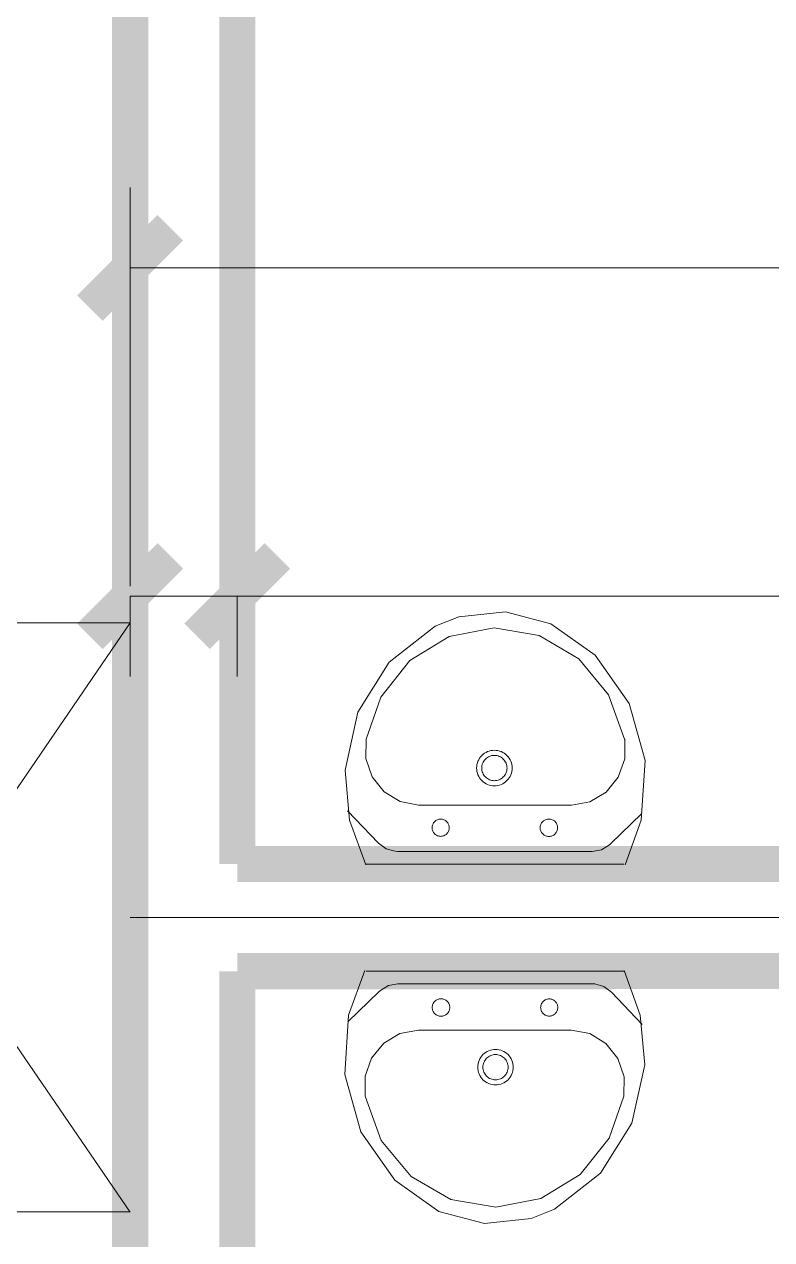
# Model space of a CAD drawing. Extents: x -307567 to 704339, y -10277 to 165507.
# Drawn here: x -214265 to -212870, y 31879 to 34148 of the extents above; entities that cross this region are included whole.
import ezdxf

# ---------------------------------------------------------------- set-up
doc = ezdxf.new("R2010")
doc.units = 0
doc.header["$MEASUREMENT"] = 0
doc.layers.add('我的', color=255, linetype='CONTINUOUS', lineweight=0)

msp = doc.modelspace()

# ---------------------------------------------------------------- linework, layer by layer
at = {"layer": '我的', "color": 0}
for p, q in [((-214067.35585, 33843.04285), (-214067.35585, 33099.31335)), ((-214067.35585, 33693.0436), (-212067.36432, 33693.0436)), ((-214067.35585, 33080.49936), (-213867.3599, 33080.49936)), ((-214067.35585, 32930.50011), (-214067.35585, 33080.49936)), ((-213867.3599, 33080.49936), (-212067.36432, 33080.50394)), ((-213867.3599, 32930.50011), (-213867.3599, 33080.49936)), ((-213366.84361, 33051.09734), (-213454.01511, 33041.92838)), ((-213281.88309, 33028.86845), (-213366.84361, 33051.09734)), ((-214067.35585, 33030.49808), (-214819.35252, 33030.49808)), ((-214819.35252, 31931.50455), (-214067.35585, 33030.49808)), ((-214819.35252, 33030.49808), (-214067.35585, 31930.50549)), ((-213454.01511, 33041.92838), (-213497.72216, 33024.43732)), ((-213199.62337, 32970.27042), (-213281.88309, 33028.86845)), ((-213497.72216, 33024.43732), (-213583.57073, 32957.35926)), ((-213471.84491, 33005.02824), (-213545.25153, 32960.19051)), ((-213388.04253, 33021.19866), (-213471.84491, 33005.02824)), ((-213303.95177, 33006.72653), (-213388.04253, 33021.19866)), ((-213229.71203, 32963.37882), (-213303.95177, 33006.72653)), ((-213545.25153, 32960.19051), (-213599.40012, 32892.07104)), ((-213174.28628, 32896.37858), (-213229.71203, 32963.37882)), ((-213136.11356, 32880.42101), (-213199.62337, 32970.27042)), ((-213583.57073, 32957.35926), (-213642.06348, 32863.93931)), ((-213599.40012, 32892.07104), (-213626.94362, 32813.79842)), ((-213144.34411, 32813.79842), (-213174.28628, 32896.37858)), ((-213106.14392, 32773.51084), (-213136.11356, 32880.42101)), ((-213642.06348, 32863.93931), (-213666.14173, 32755.44987)), ((-213626.94362, 32813.79842), (-213627.28237, 32777.55974)), ((-213144.17474, 32812.79135), (-213144.34411, 32813.79842)), ((-213144.17474, 32776.55038), (-213144.17474, 32812.79135)), ((-213627.28237, 32777.55974), (-213615.63234, 32743.38099)), ((-213415.01384, 32778.0793), (-213416.68924, 32775.28696)), ((-213413.0775, 32780.6977), (-213415.01384, 32778.0793)), ((-213410.88941, 32783.10781), (-213413.0775, 32780.6977)), ((-213408.477, 32785.29362), (-213410.88941, 32783.10781)), ((-213405.86319, 32787.23453), (-213408.477, 32785.29362)), ((-213403.07084, 32788.90765), (-213405.86319, 32787.23453)), ((-213402.39335, 32777.88246), (-213404.10996, 32776.32607)), ((-213400.12744, 32790.29924), (-213403.07084, 32788.90765)), ((-213400.53484, 32779.26033), (-213402.39335, 32777.88246)), ((-213398.55274, 32780.4505), (-213400.53484, 32779.26033)), ((-213397.06043, 32791.39558), (-213400.12744, 32790.29924)), ((-213396.45619, 32781.43927), (-213398.55274, 32780.4505)), ((-213393.90646, 32792.18751), (-213397.06043, 32791.39558)), ((-213394.27724, 32782.21975), (-213396.45619, 32781.43927)), ((-213392.03421, 32782.78051), (-213394.27724, 32782.21975)), ((-213390.68382, 32792.66358), (-213393.90646, 32792.18751)), ((-213389.74541, 32783.12154), (-213392.03421, 32782.78051)), ((-213387.43371, 32792.8238), (-213390.68382, 32792.66358)), ((-213387.43371, 32783.23369), (-213389.74541, 32783.12154)), ((-213384.17903, 32792.66358), (-213387.43371, 32792.8238)), ((-213385.11744, 32783.12154), (-213387.43371, 32783.23369)), ((-213382.82863, 32782.78051), (-213385.11744, 32783.12154)), ((-213380.96097, 32792.18751), (-213384.17903, 32792.66358)), ((-213380.5856, 32782.21975), (-213382.82863, 32782.78051)), ((-213377.80241, 32791.39558), (-213380.96097, 32792.18751)), ((-213378.40666, 32781.43927), (-213380.5856, 32782.21975)), ((-213376.31469, 32780.4505), (-213378.40666, 32781.43927)), ((-213374.73541, 32790.29924), (-213377.80241, 32791.39558)), ((-213374.328, 32779.26033), (-213376.31469, 32780.4505)), ((-213371.79201, 32788.90765), (-213374.73541, 32790.29924)), ((-213372.46949, 32777.88246), (-213374.328, 32779.26033)), ((-213370.75289, 32776.32607), (-213372.46949, 32777.88246)), ((-213368.99966, 32787.23453), (-213371.79201, 32788.90765)), ((-213366.38584, 32785.29362), (-213368.99966, 32787.23453)), ((-213363.97344, 32783.10781), (-213366.38584, 32785.29362)), ((-213361.78534, 32780.6977), (-213363.97344, 32783.10781)), ((-213359.84901, 32778.0793), (-213361.78534, 32780.6977)), ((-213358.1736, 32775.28696), (-213359.84901, 32778.0793)), ((-213666.14173, 32755.44987), (-213657.58159, 32662.45106)), ((-213420.44746, 32762.89993), (-213420.60768, 32759.64983)), ((-213420.60768, 32759.64983), (-213420.44746, 32756.39743)), ((-213419.97139, 32766.12257), (-213420.44746, 32762.89993)), ((-213420.44746, 32756.39743), (-213419.97139, 32753.17708)), ((-213419.17946, 32769.28113), (-213419.97139, 32766.12257)), ((-213418.08084, 32772.34584), (-213419.17946, 32769.28113)), ((-213416.68924, 32775.28696), (-213418.08084, 32772.34584)), ((-213410.90314, 32761.96152), (-213411.01758, 32759.64983)), ((-213411.01758, 32759.64983), (-213410.90314, 32757.33813)), ((-213410.56439, 32764.25033), (-213410.90314, 32761.96152)), ((-213410.90314, 32757.33813), (-213410.56439, 32755.04933)), ((-213410.00135, 32766.49565), (-213410.56439, 32764.25033)), ((-213410.56439, 32755.04933), (-213410.00135, 32752.80172)), ((-213409.22315, 32768.67688), (-213410.00135, 32766.49565)), ((-213408.23439, 32770.76885), (-213409.22315, 32768.67688)), ((-213407.04421, 32772.75325), (-213408.23439, 32770.76885)), ((-213405.66635, 32774.61176), (-213407.04421, 32772.75325)), ((-213404.10996, 32776.32607), (-213405.66635, 32774.61176)), ((-213369.20108, 32774.61176), (-213370.75289, 32776.32607)), ((-213367.81864, 32772.75325), (-213369.20108, 32774.61176)), ((-213366.63303, 32770.76885), (-213367.81864, 32772.75325)), ((-213365.63969, 32768.67688), (-213366.63303, 32770.76885)), ((-213364.8615, 32766.49565), (-213365.63969, 32768.67688)), ((-213364.29845, 32764.25033), (-213364.8615, 32766.49565)), ((-213364.8615, 32752.80172), (-213364.29845, 32755.04933)), ((-213363.95971, 32761.96152), (-213364.29845, 32764.25033)), ((-213364.29845, 32755.04933), (-213363.95971, 32757.33813)), ((-213363.84527, 32759.64983), (-213363.95971, 32761.96152)), ((-213363.95971, 32757.33813), (-213363.84527, 32759.64983)), ((-213356.78201, 32772.34584), (-213358.1736, 32775.28696)), ((-213355.68338, 32769.28113), (-213356.78201, 32772.34584)), ((-213354.89146, 32766.12257), (-213355.68338, 32769.28113)), ((-213354.41538, 32762.89993), (-213354.89146, 32766.12257)), ((-213354.89146, 32753.17708), (-213354.41538, 32756.39743)), ((-213354.25517, 32759.64983), (-213354.41538, 32762.89993)), ((-213354.41538, 32756.39743), (-213354.25517, 32759.64983)), ((-213156.1452, 32742.50209), (-213144.17474, 32776.55038)), ((-213113.32162, 32662.45106), (-213106.14392, 32773.51084)), ((-213615.63234, 32743.38099), (-213593.3714, 32715.40261)), ((-213419.97139, 32753.17708), (-213419.17946, 32750.01853)), ((-213419.17946, 32750.01853), (-213418.08084, 32746.95153)), ((-213418.08084, 32746.95153), (-213416.68924, 32744.01041)), ((-213416.68924, 32744.01041), (-213415.01384, 32741.21807)), ((-213415.01384, 32741.21807), (-213413.0775, 32738.60196)), ((-213413.0775, 32738.60196), (-213410.88941, 32736.18956)), ((-213410.88941, 32736.18956), (-213408.477, 32734.00375)), ((-213410.00135, 32752.80172), (-213409.22315, 32750.62277)), ((-213409.22315, 32750.62277), (-213408.23439, 32748.5308)), ((-213408.477, 32734.00375), (-213405.86319, 32732.06513)), ((-213408.23439, 32748.5308), (-213407.04421, 32746.54412)), ((-213407.04421, 32746.54412), (-213405.66635, 32744.68561)), ((-213405.86319, 32732.06513), (-213403.07084, 32730.38972)), ((-213405.66635, 32744.68561), (-213404.10996, 32742.97129)), ((-213404.10996, 32742.97129), (-213402.39335, 32741.41719)), ((-213402.39335, 32741.41719), (-213400.53484, 32740.03933)), ((-213400.53484, 32740.03933), (-213398.55274, 32738.84915)), ((-213398.55274, 32738.84915), (-213396.45619, 32737.8581)), ((-213396.45619, 32737.8581), (-213394.27724, 32737.07761)), ((-213394.27724, 32737.07761), (-213392.03421, 32736.51686)), ((-213392.03421, 32736.51686), (-213389.74541, 32736.17582)), ((-213389.74541, 32736.17582), (-213387.43371, 32736.06367)), ((-213387.43371, 32736.06367), (-213385.11744, 32736.17582)), ((-213385.11744, 32736.17582), (-213382.82863, 32736.51686)), ((-213382.82863, 32736.51686), (-213380.5856, 32737.07761)), ((-213380.5856, 32737.07761), (-213378.40666, 32737.8581)), ((-213378.40666, 32737.8581), (-213376.31469, 32738.84915)), ((-213376.31469, 32738.84915), (-213374.328, 32740.03933)), ((-213374.328, 32740.03933), (-213372.46949, 32741.41719)), ((-213372.46949, 32741.41719), (-213370.75289, 32742.97129)), ((-213371.79201, 32730.38972), (-213368.99966, 32732.06513)), ((-213370.75289, 32742.97129), (-213369.20108, 32744.68561)), ((-213369.20108, 32744.68561), (-213367.81864, 32746.54412)), ((-213368.99966, 32732.06513), (-213366.38584, 32734.00375)), ((-213367.81864, 32746.54412), (-213366.63303, 32748.5308)), ((-213366.63303, 32748.5308), (-213365.63969, 32750.62277)), ((-213366.38584, 32734.00375), (-213363.97344, 32736.18956)), ((-213365.63969, 32750.62277), (-213364.8615, 32752.80172)), ((-213363.97344, 32736.18956), (-213361.78534, 32738.60196)), ((-213361.78534, 32738.60196), (-213359.84901, 32741.21807)), ((-213359.84901, 32741.21807), (-213358.1736, 32744.01041)), ((-213358.1736, 32744.01041), (-213356.78201, 32746.95153)), ((-213356.78201, 32746.95153), (-213355.68338, 32750.01853)), ((-213355.68338, 32750.01853), (-213354.89146, 32753.17708)), ((-213178.66248, 32714.74115), (-213156.1452, 32742.50209)), ((-213593.3714, 32715.40261), (-213563.21408, 32696.96856)), ((-213403.07084, 32730.38972), (-213400.12744, 32728.99813)), ((-213400.12744, 32728.99813), (-213397.06043, 32727.90408)), ((-213397.06043, 32727.90408), (-213393.90646, 32727.11215)), ((-213393.90646, 32727.11215), (-213390.68382, 32726.63379)), ((-213390.68382, 32726.63379), (-213387.43371, 32726.47357)), ((-213387.43371, 32726.47357), (-213384.17903, 32726.63379)), ((-213384.17903, 32726.63379), (-213380.96097, 32727.11215)), ((-213380.96097, 32727.11215), (-213377.80241, 32727.90408)), ((-213377.80241, 32727.90408), (-213374.73541, 32728.99813)), ((-213374.73541, 32728.99813), (-213371.79201, 32730.38972)), ((-213208.99375, 32696.62066), (-213178.66248, 32714.74115)), ((-213563.21408, 32696.96856), (-213528.78127, 32690.33102)), ((-213528.78127, 32690.33102), (-213527.79251, 32690.32187)), ((-213243.49522, 32690.32187), (-213527.79251, 32690.32187)), ((-213243.49522, 32690.32187), (-213208.99375, 32696.62066)), ((-213603.964, 32619.58171), (-213661.30319, 32679.82082)), ((-213490.81454, 32663.94337), (-213492.33889, 32663.56114)), ((-213489.25815, 32664.17454), (-213490.81454, 32663.94337)), ((-213487.68803, 32664.25236), (-213489.25815, 32664.17454)), ((-213486.11791, 32664.17454), (-213487.68803, 32664.25236)), ((-213484.56152, 32663.94337), (-213486.11791, 32664.17454)), ((-213483.0326, 32663.56114), (-213484.56152, 32663.94337)), ((-213288.87311, 32664.22947), (-213290.42492, 32663.84037)), ((-213287.28925, 32664.46293), (-213288.87311, 32664.22947)), ((-213285.68709, 32664.54075), (-213287.28925, 32664.46293)), ((-213284.0895, 32664.46293), (-213285.68709, 32664.54075)), ((-213282.50565, 32664.22947), (-213284.0895, 32664.46293)), ((-213280.95384, 32663.84037), (-213282.50565, 32664.22947)), ((-213170.48228, 32618.13976), (-213111.94376, 32674.99144)), ((-213627.31899, 32578.97141), (-213657.58159, 32662.45106)), ((-213503.63644, 32649.79625), (-213503.71426, 32648.22613)), ((-213503.71426, 32648.22613), (-213503.63644, 32646.65601)), ((-213503.40298, 32651.35264), (-213503.63644, 32649.79625)), ((-213503.63644, 32646.65601), (-213503.40298, 32645.09962)), ((-213503.02304, 32652.87698), (-213503.40298, 32651.35264)), ((-213503.40298, 32645.09962), (-213503.02304, 32643.57527)), ((-213502.49204, 32654.36013), (-213503.02304, 32652.87698)), ((-213503.02304, 32643.57527), (-213502.49204, 32642.09213)), ((-213501.81913, 32655.77919), (-213502.49204, 32654.36013)), ((-213502.49204, 32642.09213), (-213501.81913, 32640.67078)), ((-213501.01347, 32657.12959), (-213501.81913, 32655.77919)), ((-213500.07506, 32658.39301), (-213501.01347, 32657.12959)), ((-213499.01763, 32659.55801), (-213500.07506, 32658.39301)), ((-213497.85491, 32660.61315), (-213499.01763, 32659.55801)), ((-213496.59149, 32661.55156), (-213497.85491, 32660.61315)), ((-213495.2411, 32662.35722), (-213496.59149, 32661.55156)), ((-213493.82204, 32663.03013), (-213495.2411, 32662.35722)), ((-213492.33889, 32663.56114), (-213493.82204, 32663.03013)), ((-213481.55403, 32663.03013), (-213483.0326, 32663.56114)), ((-213480.13039, 32662.35722), (-213481.55403, 32663.03013)), ((-213478.78457, 32661.55156), (-213480.13039, 32662.35722)), ((-213477.52115, 32660.61315), (-213478.78457, 32661.55156)), ((-213476.35386, 32659.55801), (-213477.52115, 32660.61315)), ((-213475.29643, 32658.39301), (-213476.35386, 32659.55801)), ((-213474.3626, 32657.12959), (-213475.29643, 32658.39301)), ((-213473.55236, 32655.77919), (-213474.3626, 32657.12959)), ((-213472.88403, 32654.36013), (-213473.55236, 32655.77919)), ((-213473.55236, 32640.67078), (-213472.88403, 32642.09213)), ((-213472.35303, 32652.87698), (-213472.88403, 32654.36013)), ((-213472.88403, 32642.09213), (-213472.35303, 32643.57527)), ((-213471.96851, 32651.35264), (-213472.35303, 32652.87698)), ((-213472.35303, 32643.57527), (-213471.96851, 32645.09962)), ((-213471.73963, 32649.79625), (-213471.96851, 32651.35264)), ((-213471.96851, 32645.09962), (-213471.73963, 32646.65601)), ((-213471.66181, 32648.22613), (-213471.73963, 32649.79625)), ((-213471.73963, 32646.65601), (-213471.66181, 32648.22613)), ((-213301.92846, 32649.82601), (-213302.00628, 32648.22613)), ((-213302.00628, 32648.22613), (-213301.92846, 32646.62625)), ((-213301.69043, 32651.40986), (-213301.92846, 32649.82601)), ((-213301.92846, 32646.62625), (-213301.69043, 32645.0424)), ((-213301.30133, 32652.96396), (-213301.69043, 32651.40986)), ((-213301.69043, 32645.0424), (-213301.30133, 32643.4883)), ((-213300.76117, 32654.46999), (-213301.30133, 32652.96396)), ((-213301.30133, 32643.4883), (-213300.76117, 32641.98226)), ((-213300.07911, 32655.91652), (-213300.76117, 32654.46999)), ((-213300.76117, 32641.98226), (-213300.07911, 32640.53574)), ((-213299.25514, 32657.2898), (-213300.07911, 32655.91652)), ((-213298.30299, 32658.57611), (-213299.25514, 32657.2898)), ((-213297.22725, 32659.76172), (-213298.30299, 32658.57611)), ((-213296.04165, 32660.83746), (-213297.22725, 32659.76172)), ((-213294.75076, 32661.79189), (-213296.04165, 32660.83746)), ((-213293.37748, 32662.61586), (-213294.75076, 32661.79189)), ((-213291.93095, 32663.30021), (-213293.37748, 32662.61586)), ((-213290.42492, 32663.84037), (-213291.93095, 32663.30021)), ((-213279.44322, 32663.30021), (-213280.95384, 32663.84037)), ((-213277.9967, 32662.61586), (-213279.44322, 32663.30021)), ((-213276.62341, 32661.79189), (-213277.9967, 32662.61586)), ((-213275.3371, 32660.83746), (-213276.62341, 32661.79189)), ((-213274.1515, 32659.76172), (-213275.3371, 32660.83746)), ((-213273.07576, 32658.57611), (-213274.1515, 32659.76172)), ((-213272.12362, 32657.2898), (-213273.07576, 32658.57611)), ((-213271.29965, 32655.91652), (-213272.12362, 32657.2898)), ((-213270.61301, 32654.46999), (-213271.29965, 32655.91652)), ((-213271.29965, 32640.53574), (-213270.61301, 32641.98226)), ((-213270.07285, 32652.96396), (-213270.61301, 32654.46999)), ((-213270.61301, 32641.98226), (-213270.07285, 32643.4883)), ((-213269.68833, 32651.40986), (-213270.07285, 32652.96396)), ((-213270.07285, 32643.4883), (-213269.68833, 32645.0424)), ((-213269.45029, 32649.82601), (-213269.68833, 32651.40986)), ((-213269.68833, 32645.0424), (-213269.45029, 32646.62625)), ((-213269.37247, 32648.22613), (-213269.45029, 32649.82601)), ((-213269.45029, 32646.62625), (-213269.37247, 32648.22613)), ((-213143.58422, 32578.97141), (-213113.32162, 32662.45106)), ((-213603.964, 32619.58171), (-213589.70016, 32609.07151)), ((-213501.81913, 32640.67078), (-213501.01347, 32639.32267)), ((-213501.01347, 32639.32267), (-213500.07506, 32638.05925)), ((-213500.07506, 32638.05925), (-213499.01763, 32636.89425)), ((-213499.01763, 32636.89425), (-213497.85491, 32635.83911)), ((-213497.85491, 32635.83911), (-213496.59149, 32634.9007)), ((-213496.59149, 32634.9007), (-213495.2411, 32634.09275)), ((-213495.2411, 32634.09275), (-213493.82204, 32633.41984)), ((-213493.82204, 32633.41984), (-213492.33889, 32632.89112)), ((-213492.33889, 32632.89112), (-213490.81454, 32632.5066)), ((-213490.81454, 32632.5066), (-213489.25815, 32632.27772)), ((-213489.25815, 32632.27772), (-213487.68803, 32632.1999)), ((-213487.68803, 32632.1999), (-213486.11791, 32632.27772)), ((-213486.11791, 32632.27772), (-213484.56152, 32632.5066)), ((-213484.56152, 32632.5066), (-213483.0326, 32632.89112)), ((-213483.0326, 32632.89112), (-213481.55403, 32633.41984)), ((-213481.55403, 32633.41984), (-213480.13039, 32634.09275)), ((-213480.13039, 32634.09275), (-213478.78457, 32634.9007)), ((-213478.78457, 32634.9007), (-213477.52115, 32635.83911)), ((-213477.52115, 32635.83911), (-213476.35386, 32636.89425)), ((-213476.35386, 32636.89425), (-213475.29643, 32638.05925)), ((-213475.29643, 32638.05925), (-213474.3626, 32639.32267)), ((-213474.3626, 32639.32267), (-213473.55236, 32640.67078)), ((-213300.07911, 32640.53574), (-213299.25514, 32639.16245)), ((-213299.25514, 32639.16245), (-213298.30299, 32637.87614)), ((-213298.30299, 32637.87614), (-213297.22725, 32636.69054)), ((-213297.22725, 32636.69054), (-213296.04165, 32635.6148)), ((-213296.04165, 32635.6148), (-213294.75076, 32634.65808)), ((-213294.75076, 32634.65808), (-213293.37748, 32633.8364)), ((-213293.37748, 32633.8364), (-213291.93095, 32633.15205)), ((-213291.93095, 32633.15205), (-213290.42492, 32632.61189)), ((-213290.42492, 32632.61189), (-213288.87311, 32632.22279)), ((-213288.87311, 32632.22279), (-213287.28925, 32631.98933)), ((-213287.28925, 32631.98933), (-213285.68709, 32631.90922)), ((-213285.68709, 32631.90922), (-213284.0895, 32631.98933)), ((-213284.0895, 32631.98933), (-213282.50565, 32632.22279)), ((-213282.50565, 32632.22279), (-213280.95384, 32632.61189)), ((-213280.95384, 32632.61189), (-213279.44322, 32633.15205)), ((-213279.44322, 32633.15205), (-213277.9967, 32633.8364)), ((-213277.9967, 32633.8364), (-213276.62341, 32634.65808)), ((-213276.62341, 32634.65808), (-213275.3371, 32635.6148)), ((-213275.3371, 32635.6148), (-213274.1515, 32636.69054)), ((-213274.1515, 32636.69054), (-213273.07576, 32637.87614)), ((-213273.07576, 32637.87614), (-213272.12362, 32639.16245)), ((-213272.12362, 32639.16245), (-213271.29965, 32640.53574)), ((-213589.70016, 32609.07151), (-213572.81334, 32604.25128)), ((-213572.81334, 32604.25128), (-213568.03431, 32604.01096)), ((-213204.99291, 32604.01096), (-213568.03431, 32604.01096)), ((-213204.99291, 32604.01096), (-213187.74446, 32607.16036)), ((-213187.74446, 32607.16036), (-213172.58341, 32616.21945)), ((-213172.58341, 32616.21945), (-213170.48228, 32618.13976)), ((-213145.94627, 32580.50033), (-213626.81087, 32580.50033)), ((-203463.16693, 32480.50236), (-214067.35585, 32480.50236)), ((-213629.16834, 32382.03331), (-213659.42637, 32298.55365)), ((-213626.80629, 32380.50438), (-213145.94169, 32380.50438)), ((-213145.429, 32382.03331), (-213115.17097, 32298.55365)), ((-213585.0081, 32353.84436), (-213600.16916, 32344.78526)), ((-213567.75965, 32356.99376), (-213585.0081, 32353.84436)), ((-213567.75965, 32356.99376), (-213204.71826, 32356.99376)), ((-213199.93923, 32356.75115), (-213204.71826, 32356.99376)), ((-213183.04783, 32351.93092), (-213199.93923, 32356.75115)), ((-213168.78857, 32341.42301), (-213183.04783, 32351.93092)), ((-213602.27028, 32342.86267), (-213660.80881, 32286.01328)), ((-213600.16916, 32344.78526), (-213602.27028, 32342.86267)), ((-213168.78857, 32341.42301), (-213111.44937, 32281.1839)), ((-213659.42637, 32298.55365), (-213666.60865, 32187.49387)), ((-213106.61084, 32205.55485), (-213115.17097, 32298.55365)), ((-213563.75882, 32264.38405), (-213594.09009, 32246.26357)), ((-213529.25734, 32270.68285), (-213563.75882, 32264.38405)), ((-213529.25734, 32270.68285), (-213244.96006, 32270.68285)), ((-213243.97129, 32270.6737), (-213244.96006, 32270.68285)), ((-213209.53848, 32264.03616), (-213243.97129, 32270.6737)), ((-213179.38116, 32245.6021), (-213209.53848, 32264.03616)), ((-213594.09009, 32246.26357), (-213616.60737, 32218.50263)), ((-213157.12023, 32217.62373), (-213179.38116, 32245.6021)), ((-213616.60737, 32218.50263), (-213628.57783, 32184.45434)), ((-213145.4702, 32183.44498), (-213157.12023, 32217.62373)), ((-213130.68909, 32097.06311), (-213106.61084, 32205.55485)), ((-213666.60865, 32187.49387), (-213636.63901, 32080.5837)), ((-213628.57783, 32184.45434), (-213628.57783, 32148.21337)), ((-213145.80894, 32147.2063), (-213145.4702, 32183.44498)), ((-213628.57783, 32148.21337), (-213628.40846, 32147.2063)), ((-213628.40846, 32147.2063), (-213598.46629, 32064.62614)), ((-213173.35245, 32068.93368), (-213145.80894, 32147.2063)), ((-213189.18183, 32003.64546), (-213130.68909, 32097.06311)), ((-213636.63901, 32080.5837), (-213573.12919, 31990.73544)), ((-213598.46629, 32064.62614), (-213543.04054, 31997.6259)), ((-213227.50104, 32000.81535), (-213173.35245, 32068.93368)), ((-213573.12919, 31990.73544), (-213490.86947, 31932.13626)), ((-213543.04054, 31997.6259), (-213468.8008, 31954.27589)), ((-213300.91223, 31955.97533), (-213227.50104, 32000.81535)), ((-213275.0304, 31936.56511), (-213189.18183, 32003.64546)), ((-213468.8008, 31954.27589), (-213384.71003, 31939.80606)), ((-213384.71003, 31939.80606), (-213300.91223, 31955.97533)), ((-214819.35252, 31931.50455), (-214067.35585, 31931.50455)), ((-213490.86947, 31932.13626), (-213405.90896, 31909.90508)), ((-213405.90896, 31909.90508), (-213318.73746, 31919.07519)), ((-213318.73746, 31919.07519), (-213275.0304, 31936.56511))]:
    msp.add_line(p, q, dxfattribs=at)
at = {"layer": '我的', "color": 0, "const_width": 67.49966}
for points in [[(-214067.35585, 33030.49808), (-214067.35585, 34430.49261)], [(-213867.3599, 32580.50033), (-213867.3599, 34430.49261)], [(-214142.35547, 33618.04397), (-213992.35622, 33768.04322)], [(-214142.35547, 33005.49973), (-213992.35622, 33155.49898)], [(-213942.35953, 33005.49973), (-213792.36028, 33155.49898)], [(-214067.35585, 32480.50236), (-214067.35585, 33030.49808)], [(-213867.3599, 32580.50033), (-213867.3599, 32980.50138)], [(-213867.3599, 32580.50033), (-212067.36432, 32580.50033)], [(-214067.35585, 31930.50549), (-214067.35585, 32480.50236)], [(-213867.3599, 32380.50438), (-212067.36432, 32381.06285)], [(-213867.3599, 32380.50438), (-213867.3599, 31080.50898)], [(-213867.3599, 31980.50448), (-213867.3599, 32380.50438)], [(-214067.35585, 31930.50549), (-214067.35585, 31080.50898)]]:
    msp.add_lwpolyline(points, dxfattribs=at)
at = {"layer": '我的', "color": 0}
for points in [[(-213470.75086, 32312.77859), (-213470.82868, 32314.37618), (-213471.06214, 32315.96003), (-213471.45124, 32317.51413), (-213471.99139, 32319.02245), (-213472.67346, 32320.46898), (-213473.49743, 32321.84226), (-213474.45415, 32323.12857), (-213475.52989, 32324.31417), (-213476.71549, 32325.38991), (-213478.0018, 32326.34435), (-213479.37051, 32327.16603), (-213480.82161, 32327.85038), (-213482.32765, 32328.39054), (-213483.87946, 32328.77964), (-213485.46331, 32329.01538), (-213487.06548, 32329.0932), (-213488.66306, 32329.01538), (-213490.24692, 32328.77964), (-213491.79873, 32328.39054), (-213493.30934, 32327.85038), (-213494.75587, 32327.16603), (-213496.12915, 32326.34435), (-213497.41546, 32325.38991), (-213498.60106, 32324.31417), (-213499.6768, 32323.12857), (-213500.62895, 32321.84226), (-213501.45292, 32320.46898), (-213502.13498, 32319.02245), (-213502.67514, 32317.51413), (-213503.06424, 32315.96003), (-213503.30227, 32314.37618), (-213503.38009, 32312.77859), (-213503.30227, 32311.181), (-213503.06424, 32309.59715), (-213502.67514, 32308.04305), (-213502.13498, 32306.53472), (-213501.45292, 32305.0882), (-213500.62895, 32303.71491), (-213499.6768, 32302.4286), (-213498.60106, 32301.243), (-213497.41546, 32300.16726), (-213496.12915, 32299.21283), (-213494.75587, 32298.39115), (-213493.30934, 32297.70679), (-213491.79873, 32297.16664), (-213490.24692, 32296.77754), (-213488.66306, 32296.54179), (-213487.06548, 32296.46397), (-213485.46331, 32296.54179), (-213483.87946, 32296.77754), (-213482.32765, 32297.16664), (-213480.82161, 32297.70679), (-213479.37051, 32298.39115), (-213478.0018, 32299.21283), (-213476.71549, 32300.16726), (-213475.52989, 32301.243), (-213474.45415, 32302.4286), (-213473.49743, 32303.71491), (-213472.67346, 32305.0882), (-213471.99139, 32306.53472), (-213471.45124, 32308.04305), (-213471.06214, 32309.59715), (-213470.82868, 32311.181), (-213470.75086, 32312.77859)], [(-213269.03831, 32312.77859), (-213269.11613, 32314.34871), (-213269.34959, 32315.9051), (-213269.72953, 32317.42944), (-213270.26053, 32318.91259), (-213270.93344, 32320.33165), (-213271.7391, 32321.68205), (-213272.67751, 32322.94547), (-213273.73494, 32324.11047), (-213274.89765, 32325.16561), (-213276.16108, 32326.10402), (-213277.51147, 32326.90968), (-213278.93053, 32327.58259), (-213280.41368, 32328.11359), (-213281.93802, 32328.49582), (-213283.49441, 32328.72699), (-213285.06453, 32328.80481), (-213286.63466, 32328.72699), (-213288.19104, 32328.49582), (-213289.71539, 32328.11359), (-213291.19854, 32327.58259), (-213292.6176, 32326.90968), (-213293.96799, 32326.10402), (-213295.23141, 32325.16561), (-213296.39871, 32324.11047), (-213297.45156, 32322.94547), (-213298.38997, 32321.68205), (-213299.19563, 32320.33165), (-213299.86854, 32318.91259), (-213300.39954, 32317.42944), (-213300.78406, 32315.9051), (-213301.01294, 32314.34871), (-213301.09076, 32312.77859), (-213301.01294, 32311.20847), (-213300.78406, 32309.65208), (-213300.39954, 32308.12773), (-213299.86854, 32306.64459), (-213299.19563, 32305.22324), (-213298.38997, 32303.87513), (-213297.45156, 32302.61171), (-213296.39871, 32301.4467), (-213295.23141, 32300.39156), (-213293.96799, 32299.45315), (-213292.6176, 32298.64521), (-213291.19854, 32297.9723), (-213289.71539, 32297.44358), (-213288.19104, 32297.05906), (-213286.63466, 32296.83018), (-213285.06453, 32296.75236), (-213283.49441, 32296.83018), (-213281.93802, 32297.05906), (-213280.41368, 32297.44358), (-213278.93053, 32297.9723), (-213277.51147, 32298.64521), (-213276.16108, 32299.45315), (-213274.89765, 32300.39156), (-213273.73494, 32301.4467), (-213272.67751, 32302.61171), (-213271.7391, 32303.87513), (-213270.93344, 32305.22324), (-213270.26053, 32306.64459), (-213269.72953, 32308.12773), (-213269.34959, 32309.65208), (-213269.11613, 32311.20847), (-213269.03831, 32312.77859)], [(-213352.14489, 32201.35489), (-213352.3051, 32204.60728), (-213352.78118, 32207.82764), (-213353.5731, 32210.98619), (-213354.67173, 32214.0509), (-213356.06332, 32216.99431), (-213357.73873, 32219.78665), (-213359.67506, 32222.40276), (-213361.86316, 32224.81516), (-213364.27556, 32227.00097), (-213366.88938, 32228.93959), (-213369.68173, 32230.615), (-213372.62513, 32232.00659), (-213375.68756, 32233.10064), (-213378.84611, 32233.89257), (-213382.06875, 32234.37093), (-213385.31885, 32234.53115), (-213388.57354, 32234.37093), (-213391.7916, 32233.89257), (-213394.95015, 32233.10064), (-213398.01716, 32232.00659), (-213400.96056, 32230.615), (-213403.75291, 32228.93959), (-213406.36672, 32227.00097), (-213408.77913, 32224.81516), (-213410.96265, 32222.40276), (-213412.90356, 32219.78665), (-213414.57896, 32216.99431), (-213415.97056, 32214.0509), (-213417.06918, 32210.98619), (-213417.86111, 32207.82764), (-213418.33718, 32204.60728), (-213418.4974, 32201.35489), (-213418.33718, 32198.10478), (-213417.86111, 32194.88214), (-213417.06918, 32191.72359), (-213415.97056, 32188.65888), (-213414.57896, 32185.71776), (-213412.90356, 32182.92313), (-213410.96265, 32180.30702), (-213408.77913, 32177.89462), (-213406.36672, 32175.7111), (-213403.75291, 32173.77019), (-213400.96056, 32172.09707), (-213398.01716, 32170.70548), (-213394.95015, 32169.60914), (-213391.7916, 32168.81721), (-213388.57354, 32168.34114), (-213385.31885, 32168.18092), (-213382.06875, 32168.34114), (-213378.84611, 32168.81721), (-213375.68756, 32169.60914), (-213372.62513, 32170.70548), (-213369.68173, 32172.09707), (-213366.88938, 32173.77019), (-213364.27556, 32175.7111), (-213361.86316, 32177.89462), (-213359.67506, 32180.30702), (-213357.73873, 32182.92313), (-213356.06332, 32185.71776), (-213354.67173, 32188.65888), (-213353.5731, 32191.72359), (-213352.78118, 32194.88214), (-213352.3051, 32198.10478), (-213352.14489, 32201.35489)], [(-213361.73499, 32201.35489), (-213361.84943, 32203.66658), (-213362.18817, 32205.95539), (-213362.75122, 32208.203), (-213363.52941, 32210.38194), (-213364.51818, 32212.47391), (-213365.70836, 32214.45831), (-213367.08622, 32216.31911), (-213368.64261, 32218.03114), (-213370.35921, 32219.58753), (-213372.21772, 32220.96539), (-213374.19983, 32222.15557), (-213376.29638, 32223.14662), (-213378.47532, 32223.92481), (-213380.71835, 32224.48786), (-213383.00716, 32224.82889), (-213385.31885, 32224.94104), (-213387.63513, 32224.82889), (-213389.92393, 32224.48786), (-213392.16696, 32223.92481), (-213394.34591, 32223.14662), (-213396.43788, 32222.15557), (-213398.42456, 32220.96539), (-213400.28307, 32219.58753), (-213401.99968, 32218.03114), (-213403.55149, 32216.31911), (-213404.93393, 32214.45831), (-213406.11953, 32212.47391), (-213407.11287, 32210.38194), (-213407.89107, 32208.203), (-213408.45411, 32205.95539), (-213408.79286, 32203.66658), (-213408.9073, 32201.35489), (-213408.79286, 32199.04319), (-213408.45411, 32196.75439), (-213407.89107, 32194.50907), (-213407.11287, 32192.32784), (-213406.11953, 32190.23587), (-213404.93393, 32188.25147), (-213403.55149, 32186.39067), (-213401.99968, 32184.67864), (-213400.28307, 32183.12225), (-213398.42456, 32181.74439), (-213396.43788, 32180.55421), (-213394.34591, 32179.56545), (-213392.16696, 32178.78496), (-213389.92393, 32178.22192), (-213387.63513, 32177.88317), (-213385.31885, 32177.77102), (-213383.00716, 32177.88317), (-213380.71835, 32178.22192), (-213378.47532, 32178.78496), (-213376.29638, 32179.56545), (-213374.19983, 32180.55421), (-213372.21772, 32181.74439), (-213370.35921, 32183.12225), (-213368.64261, 32184.67864), (-213367.08622, 32186.39067), (-213365.70836, 32188.25147), (-213364.51818, 32190.23587), (-213363.52941, 32192.32784), (-213362.75122, 32194.50907), (-213362.18817, 32196.75439), (-213361.84943, 32199.04319), (-213361.73499, 32201.35489)]]:
    msp.add_lwpolyline(points, dxfattribs=at)

doc.saveas('drawing.dxf')
